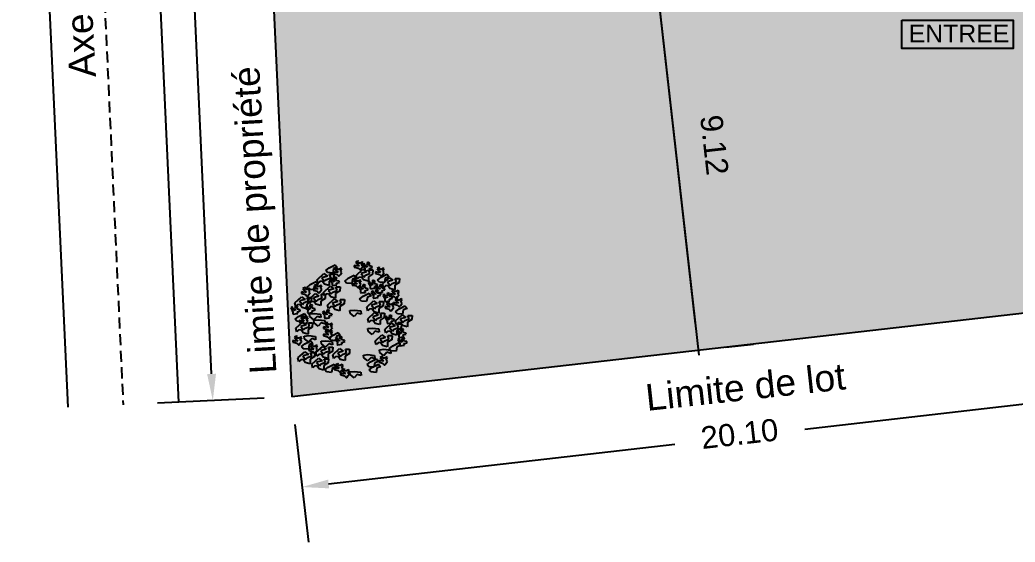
# Model space of a CAD drawing. Header units: millimetres. Extents: x 2334 to 2369.5, y 1686.9 to 1732.1.
# Drawn here: x 2333.99 to 2356.39, y 1702.12 to 1713.88 of the extents above; entities that cross this region are included whole.
import ezdxf

# ---------------------------------------------------------------- set-up
doc = ezdxf.new("R2010")
doc.units = ezdxf.units.MM
doc.linetypes.add('CACHE', pattern=[0.375, 0.25, -0.125])
for name, color, linetype in [('Cotations Lot', 5, 'Continuous'), ('Espaces verts', 82, 'Continuous'), ('LimitesCommunes', 6, 'Continuous'), ('LimitesConstr', 1, 'Continuous'), ('LimitesLot', 5, 'Continuous'), ('Texte', 7, 'Continuous')]:
    doc.layers.add(name, color=color, linetype=linetype)
doc.styles.get("Standard").update_dxf_attribs({"font": 'Arial.ttf'})
doc.dimstyles.new('ISO-25', dxfattribs={"dimtxt": 2.5, "dimasz": 2.5, "dimexe": 1.25, "dimexo": 0.625, "dimtad": 1, "dimtxsty": 'Standard', "dimcen": 2.5, "dimadec": 0, "dimazin": 0, "dimtfac": 1, "dimtmove": 0, "dimatfit": 3, "dimfxl": 1, "dimarcsym": 0})

# ---------------------------------------------------------------- blocks, each defined once
blk = doc.blocks.new('*D5')
at = {"layer": 'Defpoints', "color": 0, "transparency": 16777216}
for p in [(2348.234, 1715.495), (2349.261, 1706.436), (2349.261, 1706.436)]:
    blk.add_point(p, dxfattribs=at)
at = {"layer": 'LimitesConstr', "color": 0, "lineweight": -2, "transparency": 16777216}
for p, q in [((2347.613, 1715.424), (2346.992, 1715.354)), ((2348.302, 1714.899), (2349.193, 1707.032)), ((2349.882, 1706.506), (2350.503, 1706.576))]:
    blk.add_line(p, q, dxfattribs=at)
at = {"layer": 'LimitesConstr', "color": 0, "transparency": 16777216}
for points in [[(2348.401, 1714.91), (2348.203, 1714.887), (2348.234, 1715.495)], [(2349.293, 1707.043), (2349.094, 1707.021), (2349.261, 1706.436)]]:
    blk.add_solid(points, dxfattribs=at)
at = {"layer": 'LimitesConstr', "color": 0, "transparency": 16777216, "insert": (2349.622, 1711.064), "char_height": 0.5, "attachment_point": 5, "rotation": 276.4632}
blk.add_mtext('9.12', dxfattribs=at)
blk = doc.blocks.new('*D39')
at = {"layer": 'Cotations Lot', "color": 0, "lineweight": -2, "transparency": 16777216}
for p, q in [((2338.558, 1725.486), (2336.154, 1725.375)), ((2337.43, 1724.833), (2337.788, 1717.07)), ((2338.303, 1705.904), (2337.924, 1714.123)), ((2339.486, 1705.358), (2337.082, 1705.247))]:
    blk.add_line(p, q, dxfattribs=at)
at = {"layer": 'Cotations Lot', "color": 0, "transparency": 16777216}
for points in [[(2337.53, 1724.838), (2337.33, 1724.829), (2337.403, 1725.433)], [(2338.403, 1705.909), (2338.203, 1705.9), (2338.331, 1705.305)]]:
    blk.add_solid(points, dxfattribs=at)
at = {"layer": 'Defpoints', "color": 0, "transparency": 16777216}
for p in [(2339.182, 1725.515), (2340.11, 1705.387), (2338.331, 1705.305)]:
    blk.add_point(p, dxfattribs=at)
at = {"layer": 'Cotations Lot', "color": 0, "transparency": 16777216, "insert": (2337.856, 1715.597), "char_height": 0.5, "attachment_point": 5, "rotation": 272.6403}
blk.add_mtext('20.15', dxfattribs=at)
blk = doc.blocks.new('*D40')
at = {"layer": 'Cotations Lot', "color": 0, "lineweight": -2, "transparency": 16777216}
for p, q in [((2360.151, 1707.055), (2360.455, 1704.404)), ((2359.716, 1705.577), (2351.66, 1704.654)), ((2340.181, 1704.766), (2340.485, 1702.115)), ((2340.939, 1703.425), (2348.735, 1704.319))]:
    blk.add_line(p, q, dxfattribs=at)
at = {"layer": 'Cotations Lot', "color": 0, "transparency": 16777216}
for points in [[(2359.705, 1705.677), (2359.728, 1705.478), (2360.312, 1705.646)], [(2340.928, 1703.525), (2340.95, 1703.326), (2340.343, 1703.357)]]:
    blk.add_solid(points, dxfattribs=at)
at = {"layer": 'Defpoints', "color": 0, "transparency": 16777216}
for p in [(2360.08, 1707.676), (2340.11, 1705.387), (2340.343, 1703.357)]:
    blk.add_point(p, dxfattribs=at)
at = {"layer": 'Cotations Lot', "color": 0, "transparency": 16777216, "insert": (2350.19, 1704.556), "char_height": 0.5, "attachment_point": 5, "rotation": 6.5385}
blk.add_mtext('20.10', dxfattribs=at)
blk = doc.blocks.new('BRANCHO1', base_point=(16.66, 36.12))
for p, q in [((16.573, 36.1498), (16.6363, 36.2083)), ((16.6363, 36.2083), (16.6707, 36.1837)), ((16.7024, 36.1683), (16.6909, 36.2022)), ((16.6909, 36.2022), (16.7311, 36.2022)), ((16.7311, 36.2022), (16.7283, 36.1621)), ((16.5817, 36.1159), (16.573, 36.1498)), ((16.5989, 36.1313), (16.5817, 36.1159)), ((16.6219, 36.1344), (16.5989, 36.1313)), ((16.6707, 36.1837), (16.619, 36.1683)), ((16.619, 36.1683), (16.6449, 36.1344)), ((16.642, 36.1067), (16.6219, 36.1344)), ((16.6851, 36.0944), (16.642, 36.1067)), ((16.6449, 36.1344), (16.6622, 36.1529)), ((16.6622, 36.1529), (16.7024, 36.1683)), ((16.7283, 36.1621), (16.688, 36.1375)), ((16.688, 36.1375), (16.688, 36.1005)), ((16.688, 36.1005), (16.6851, 36.0944))]:
    blk.add_line(p, q)
blk = doc.blocks.new('BRANCHO2', base_point=(16.83, 36.07))
for p, q in [((16.7826, 36.0972), (16.8244, 36.1012)), ((16.7857, 36.0721), (16.7826, 36.0972)), ((16.8235, 36.041), (16.7857, 36.0721)), ((16.8534, 36.0726), (16.8235, 36.041)), ((16.8244, 36.1012), (16.8867, 36.0942)), ((16.8887, 36.0624), (16.8534, 36.0726)), ((16.8867, 36.0942), (16.8887, 36.0624))]:
    blk.add_line(p, q)
blk = doc.blocks.new('BRANCHO3', base_point=(16.71, 35.96))
for p, q in [((16.6899, 36.0349), (16.6698, 36.0256)), ((16.6698, 36.0256), (16.687, 36.001)), ((16.6956, 36.0318), (16.6899, 36.0349)), ((16.6927, 36.0165), (16.6956, 36.0318)), ((16.71, 36.0165), (16.6927, 36.0165)), ((16.7301, 36.0288), (16.71, 36.0165)), ((16.7243, 35.9979), (16.7387, 36.0226)), ((16.7387, 36.0226), (16.7301, 36.0288)), ((16.6554, 35.9949), (16.6554, 35.9795)), ((16.6841, 35.9887), (16.6554, 35.9949)), ((16.6554, 35.9795), (16.6812, 35.9733)), ((16.6812, 35.9733), (16.6927, 35.9702)), ((16.7014, 35.9918), (16.6841, 35.9887)), ((16.687, 36.001), (16.7014, 35.9918)), ((16.6927, 35.9702), (16.7071, 35.9548)), ((16.7071, 35.9548), (16.7128, 35.9548)), ((16.7128, 35.9548), (16.7243, 35.9702)), ((16.7387, 35.9887), (16.7243, 35.9979)), ((16.7243, 35.9702), (16.7387, 35.9887))]:
    blk.add_line(p, q)

msp = doc.modelspace()

# ---------------------------------------------------------------- hatches: boundary and pattern name
at = {"layer": 'Espaces verts', "transparency": 33554508}
h = msp.add_hatch(color=256, dxfattribs=at)
h.dxf.hatch_style = 1
h.paths.add_polyline_path([(2339.182, 1725.515), (2340.11, 1705.387), (2360.08, 1707.676), (2359.453, 1713.693), (2360.382, 1713.792), (2359.934, 1717.995), (2356.734, 1717.995), (2356.734, 1715.495), (2348.234, 1715.495), (2348.234, 1717.995), (2344.734, 1717.995), (2344.734, 1724.595), (2347.634, 1724.595), (2347.634, 1728.595), (2341.892, 1728.595)])

# ---------------------------------------------------------------- linework, layer by layer
at = {"layer": 'LimitesCommunes', "transparency": 33554636}
msp.add_line((2333.988, 1728.479), (2335.063, 1705.158), dxfattribs=at)
at = {"layer": 'LimitesCommunes', "linetype": 'CACHE'}
msp.add_line((2335.236, 1728.531), (2336.312, 1705.212), dxfattribs=at)
at = {"layer": 'LimitesCommunes'}
msp.add_line((2336.632, 1725.397), (2337.561, 1705.269), dxfattribs=at)
at = {"layer": 'LimitesConstr'}
msp.add_line((2348.234, 1715.495), (2349.273, 1706.325), dxfattribs=at)
at = {"layer": 'LimitesLot'}
for p in [(2339.182, 1725.515), (2360.08, 1707.676)]:
    msp.add_line(p, (2340.11, 1705.387), dxfattribs=at)
at = {"layer": 'Texte', "transparency": 33554636}
msp.add_lwpolyline([(2353.844, 1713.875), (2356.353, 1713.875), (2356.353, 1713.24), (2353.844, 1713.24)], close=True, dxfattribs=at)

# ---------------------------------------------------------------- block references
at = {"layer": 'Espaces verts', "transparency": 33554636}
for name, p, xscale, yscale, zscale, rotation in [('BRANCHO2', (2341.004, 1708.244), 2.383188453260404, 2.383188453260404, 2.383188453260404, 33.69006752598447), ('BRANCHO3', (2341.767, 1708.244), 2.383188453260406, 2.383188453260406, 2.383188453260406, 315.0000000000102), ('BRANCHO3', (2341.028, 1707.911), 2.383188453260406, 2.383188453260406, 2.383188453260406, 315.0000000000102), ('BRANCHO2', (2341.433, 1708.006), 2.383188453260404, 2.383188453260404, 2.383188453260404, 33.69006752598447), ('BRANCHO3', (2341.886, 1707.839), 2.383188453260406, 2.383188453260406, 2.383188453260406, 315.0000000000102), ('BRANCHO2', (2342.172, 1708.03), 2.383188453260404, 2.383188453260404, 2.383188453260404, 33.69006752598447), ('BRANCHO2', (2340.575, 1707.863), 2.383188453260404, 2.383188453260404, 2.383188453260404, 33.69006752598447), ('BRANCHO3', (2341.671, 1707.744), 2.383188453260406, 2.383188453260406, 2.383188453260406, 315.0000000000102), ('BRANCHO3', (2341.957, 1707.625), 2.383188453260406, 2.383188453260406, 2.383188453260406, 315.0000000000102), ('BRANCHO3', (2342.053, 1707.744), 2.383188453260406, 2.383188453260406, 2.383188453260406, 315.0000000000102), ('BRANCHO2', (2341.767, 1707.601), 2.383188453260404, 2.383188453260404, 2.383188453260404, 33.69006752598447), ('BRANCHO3', (2342.219, 1707.553), 2.383188453260406, 2.383188453260406, 2.383188453260406, 315.0000000000102), ('BRANCHO3', (2340.146, 1707.267), 2.383188453260406, 2.383188453260406, 2.383188453260406, 315.0000000000102), ('BRANCHO3', (2340.48, 1707.291), 2.383188453260406, 2.383188453260406, 2.383188453260406, 315.0000000000102), ('BRANCHO3', (2340.861, 1707.172), 2.383188453260406, 2.383188453260406, 2.383188453260406, 315.0000000000102), ('BRANCHO2', (2342.577, 1707.315), 2.383188453260404, 2.383188453260404, 2.383188453260404, 33.69006752598447), ('BRANCHO2', (2340.313, 1707.148), 2.383188453260404, 2.383188453260404, 2.383188453260404, 33.69006752598447), ('BRANCHO3', (2342.267, 1707.053), 2.383188453260406, 2.383188453260406, 2.383188453260406, 315.0000000000102), ('BRANCHO3', (2342.529, 1706.743), 2.383188453260406, 2.383188453260406, 2.383188453260406, 315.0000000000102), ('BRANCHO2', (2341.075, 1706.719), 2.383188453260404, 2.383188453260404, 2.383188453260404, 33.69006752598447), ('BRANCHO3', (2341.147, 1706.576), 2.383188453260406, 2.383188453260406, 2.383188453260406, 315.0000000000102), ('BRANCHO3', (2342.553, 1706.552), 2.383188453260406, 2.383188453260406, 2.383188453260406, 315.0000000000102), ('BRANCHO2', (2340.456, 1706.529), 2.383188453260404, 2.383188453260404, 2.383188453260404, 33.69006752598447), ('BRANCHO2', (2342.434, 1706.481), 2.383188453260404, 2.383188453260404, 2.383188453260404, 33.69006752598447), ('BRANCHO2', (2341.933, 1706.123), 2.383188453260404, 2.383188453260404, 2.383188453260404, 33.69006752598447), ('BRANCHO2', (2340.98, 1706.004), 2.383188453260404, 2.383188453260404, 2.383188453260404, 33.69006752598447), ('BRANCHO2', (2341.981, 1706.004), 2.383188453260404, 2.383188453260404, 2.383188453260404, 33.69006752598447)]:
    msp.add_blockref(name, p, dxfattribs=dict(at, xscale=xscale, yscale=yscale, zscale=zscale, rotation=rotation))
at = {"layer": 'Espaces verts', "transparency": 33554636, "xscale": 2.383188453260405, "yscale": 2.383188453260405, "zscale": 2.383188453260405}
for name, p in [('BRANCHO3', (2341.171, 1708.125)), ('BRANCHO3', (2341.647, 1708.268)), ('BRANCHO1', (2341.767, 1708.054)), ('BRANCHO3', (2342.124, 1708.125)), ('BRANCHO1', (2340.885, 1707.958)), ('BRANCHO3', (2341.6, 1707.863)), ('BRANCHO1', (2342.362, 1707.863)), ('BRANCHO3', (2340.456, 1707.673)), ('BRANCHO3', (2340.718, 1707.744)), ('BRANCHO1', (2341.028, 1707.673)), ('BRANCHO3', (2342.458, 1707.625)), ('BRANCHO1', (2340.384, 1707.434)), ('BRANCHO1', (2340.694, 1707.506)), ('BRANCHO1', (2341.123, 1707.387)), ('BRANCHO3', (2342.529, 1707.434)), ('BRANCHO1', (2342.005, 1707.339)), ('BRANCHO3', (2342.339, 1707.339)), ('BRANCHO3', (2340.408, 1707.029)), ('BRANCHO2', (2340.623, 1707.196)), ('BRANCHO2', (2341.528, 1707.267)), ('BRANCHO1', (2342.029, 1707.077)), ('BRANCHO1', (2342.648, 1707.029)), ('BRANCHO1', (2340.408, 1706.862)), ('BRANCHO2', (2340.718, 1707.053)), ('BRANCHO3', (2340.956, 1706.886)), ('BRANCHO2', (2341.933, 1706.862)), ('BRANCHO1', (2342.41, 1706.838)), ('BRANCHO3', (2340.265, 1706.576)), ('BRANCHO2', (2340.504, 1706.695)), ('BRANCHO3', (2340.956, 1706.719)), ('BRANCHO1', (2342.196, 1706.576)), ('BRANCHO3', (2340.623, 1706.386)), ('BRANCHO1', (2340.861, 1706.314)), ('BRANCHO2', (2340.885, 1706.576)), ('BRANCHO1', (2341.242, 1706.266)), ('BRANCHO2', (2342.196, 1706.386)), ('BRANCHO1', (2340.456, 1706.195)), ('BRANCHO1', (2340.766, 1706.052)), ('BRANCHO2', (2341.838, 1706.266)), ('BRANCHO3', (2342.196, 1706.123)), ('BRANCHO3', (2341.195, 1705.957)), ('BRANCHO3', (2341.338, 1705.837)), ('BRANCHO2', (2341.528, 1705.885))]:
    msp.add_blockref(name, p, dxfattribs=at)

# ---------------------------------------------------------------- texts
at = {"layer": 'Texte', "char_height": 0.6, "attachment_point": 1}
for s, insert, rotation in [('Axe chemin de desserte', (2335.101, 1712.568), 93.2205), ('Limite de propriété', (2339.165, 1705.889), 93.2205), ('Limite de lot', (2348.043, 1705.668), 6.2262)]:
    msp.add_mtext_dynamic_manual_height_columns(s, width=14.37275, gutter_width=12.5, heights=[2.279], dxfattribs=dict(at, insert=insert, rotation=rotation))
at = {"layer": 'Texte', "transparency": 33554636, "insert": (2353.998, 1713.778), "char_height": 0.4, "attachment_point": 1}
msp.add_mtext_dynamic_manual_height_columns('ENTREE', width=2.51012, gutter_width=12.5, heights=[0.53], dxfattribs=at)

# ---------------------------------------------------------------- dimensions: what is measured, and where the dimension line sits
at = {"layer": 'Cotations Lot', "transparency": 33554636}
for base, p1, angle, picture, middle in [((2338.331, 1705.305), (2339.182, 1725.515), 272.6403, '*D39', (2337.856, 1715.597)), ((2340.343, 1703.357), (2360.08, 1707.676), 186.5385, '*D40', (2350.19, 1704.556))]:
    dim = msp.add_linear_dim(base=base, p1=p1, p2=(2340.11, 1705.387), angle=angle, dimstyle='ISO-25', override={"dimtxt": 0.5, "dimasz": 0.6, "dimzin": 0, "dimdsep": 46, "dimtmove": 2}, dxfattribs=at)
    dim.commit()
    dim.dimension.update_dxf_attribs({"geometry": picture, "text_midpoint": middle, "dimtype": 161})
at = {"layer": 'LimitesConstr'}
dim = msp.add_aligned_dim(p1=(2348.234, 1715.495), p2=(2349.261, 1706.436), distance=0, dimstyle='ISO-25', override={"dimtxt": 0.5, "dimasz": 0.6, "dimdsep": 46}, dxfattribs=at)
dim.commit()
dim.dimension.update_dxf_attribs({"geometry": '*D5', "text_midpoint": (2349.622, 1711.064)})

doc.saveas('drawing.dxf')
